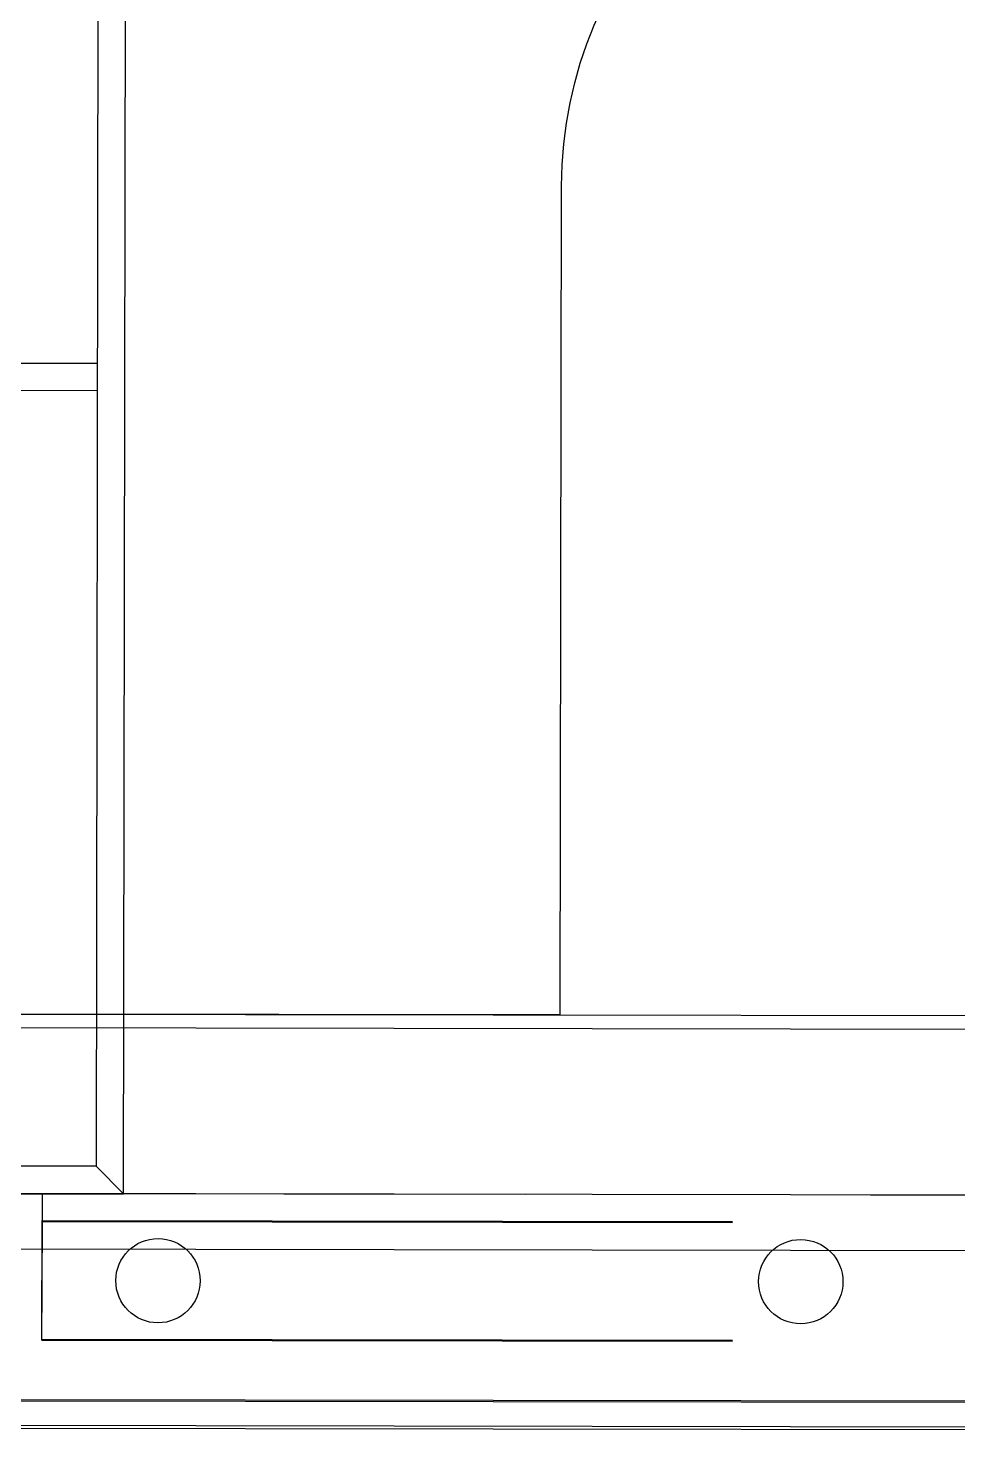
# Model space of a CAD drawing. Header units: inches. Extents: x 54 to 199, y 70 to 109.
# Drawn here: x 144.509 to 145.182, y 76.987 to 78.001 of the extents above; entities that cross this region are included whole.
import ezdxf
from ezdxf.enums import TextEntityAlignment as Align

# ---------------------------------------------------------------- set-up
doc = ezdxf.new("R2010")
doc.units = ezdxf.units.IN
doc.header["$MEASUREMENT"] = 0
doc.linetypes.add('ACAD_ISO03W100', pattern=[30, 12, -18])
doc.linetypes.add('DASHED', pattern=[0.75, 0.5, -0.25])
doc.layers.add('GOLDCLADDING', color=7, linetype='Continuous', true_color=0xffc20a)
doc.styles.add('ROMANS', font='romans.shx')

# ---------------------------------------------------------------- blocks, each defined once
blk = doc.blocks.new('GRWRFHRH')
at = {"color": 252, "linetype": 'ACAD_ISO03W100'}
for p, q in [((4.5999, 4.4878), (4.6017, 5.6708)), ((4.5817, 5.6508), (4.58, 4.5078)), ((4.3558, 5.0896), (4.5808, 5.0893)), ((4.5808, 5.0893), (4.5808, 5.0693)), ((4.5808, 5.0693), (4.3558, 5.0696)), ((5.6471, 4.6062), (4.3351, 4.6082)), ((4.58, 4.5078), (4.355, 4.5081)), ((4.58, 4.5078), (4.5999, 4.4878)), ((4.5999, 4.4878), (4.58, 4.5078)), ((4.3349, 4.4881), (4.5999, 4.4878)), ((4.3337, 4.3382), (5.6477, 4.3362)), ((4.3347, 4.3392), (5.6467, 4.3372)), ((5.6477, 4.3182), (4.3337, 4.3202))]:
    blk.add_line(p, q, dxfattribs=at)
at = {"color": 252, "ltscale": 3}
for p, q in [((4.9161, 4.6173), (4.917, 5.2173)), ((4.3161, 4.6182), (5.6661, 4.6162)), ((4.9161, 4.6173), (4.3161, 4.6182)), ((5.6469, 4.4862), (4.3349, 4.4882)), ((4.3349, 4.4482), (5.6469, 4.4462)), ((5.6657, 4.3162), (4.3157, 4.3182))]:
    blk.add_line(p, q, dxfattribs=at)
at = {"color": 252, "linetype": 'DASHED'}
for p, q in [((4.5409, 4.4878), (4.5408, 4.4018)), ((5.6409, 4.4862), (4.5409, 4.4878)), ((4.5408, 4.3818), (4.5409, 4.4685)), ((4.5409, 4.4685), (5.6409, 4.4669)), ((4.5409, 4.4678), (5.6409, 4.4662)), ((4.5408, 4.3825), (5.6408, 4.3809)), ((4.5408, 4.3822), (5.6408, 4.3806)), ((4.5408, 4.3822), (5.6408, 4.3806)), ((4.5408, 4.3818), (5.6408, 4.3802))]:
    blk.add_line(p, q, dxfattribs=at)
at = {"color": 252, "ltscale": 3, "extrusion": (0, 0, -1)}
blk.add_ellipse((5.217, 5.2169), major_axis=(-0.2121, 0.2121), ratio=1, start_param=5.499271, end_param=7.070067, dxfattribs=at)
at = {"color": 252, "linetype": 'DASHED'}
for centre in [(4.6248, 4.4249, 0.0039), (5.0903, 4.4242, 0.0039)]:
    blk.add_ellipse(centre, major_axis=(-0.0216, 0.0216), ratio=1, start_param=2.354711, end_param=8.637896, dxfattribs=at)
at = {"color": 252, "style": 'ROMANS'}
for p in [(-5.1176, 7.4592, 0), (3.1653, 4.7064, 0), (-5.1176, 4.6287, 0)]:
    blk.add_attdef('ELEV', text='', height=0.1035, dxfattribs=at).set_placement(p, align=Align.BOTTOM_LEFT)
for p in [(-5.1176, 7.3903, 0), (3.1653, 4.6376, 0), (-5.1176, 4.5599, 0)]:
    blk.add_attdef('LEVEL', text='', height=0.1035, dxfattribs=at).set_placement(p, align=Align.TOP_LEFT)

msp = doc.modelspace()

# ---------------------------------------------------------------- block references
at = {"layer": 'GOLDCLADDING'}
msp.add_blockref('GRWRFHRH', (139.9781, 72.6693, 0), dxfattribs=at)

doc.saveas('drawing.dxf')
